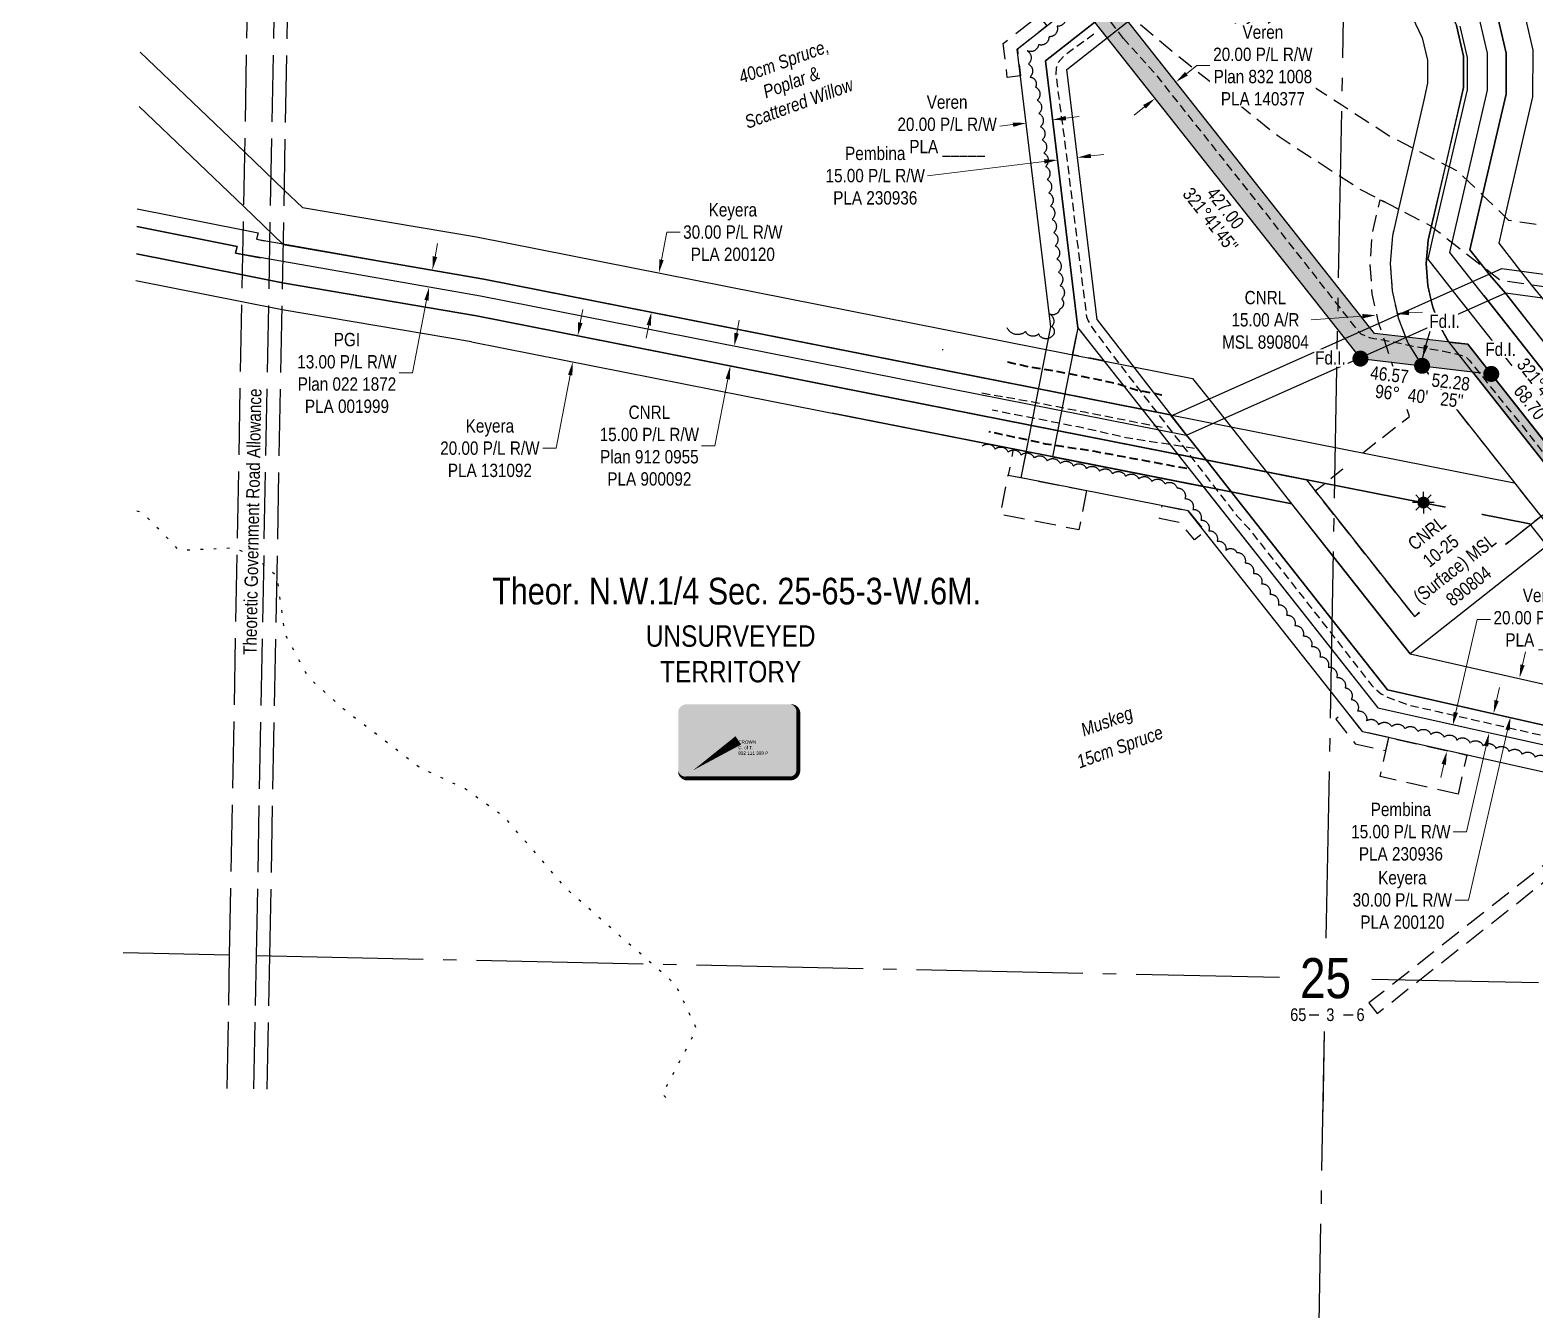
# Model space of a CAD drawing. Extents: x 413456 to 423436, y 6055086 to 6062162.
# Drawn here: x 414194 to 415322, y 6056872 to 6057832 of the extents above; entities that cross this region are included whole.
import ezdxf
from ezdxf.enums import TextEntityAlignment as Align

# ---------------------------------------------------------------- set-up
doc = ezdxf.new("R2018")
doc.units = 0
doc.header["$LTSCALE"] = 5
doc.header["$PDSIZE"] = 0.5
for name, pattern in [('0', [1, 1, 0]), ('foc-ACCESSROAD', [3.75, 2.5, -1.25]), ('foc-QUARTERLINE', [33, 25, -3, 2, -3]), ('foc-TRAV', [1.875, 1.25, -0.625]), ('foc-UNSURVEYED', [12.5, 10, -2.5]), ('foc-WHEELTRACKS', [2, 0.4, -1.6]), ('HIDDEN2', [4.7625, 3.175, -1.5875]), ('UG_PIPE', [1.875, 1.25, -0.625])]:
    doc.linetypes.add(name, pattern=pattern)
doc.layers.get('Defpoints').update_dxf_attribs({"color": 9})
for name, color, linetype in [('10', 1, 'Continuous'), ('9', 3, 'Continuous'), ('AS-OWNER', 7, 'Continuous'), ('AS-PIPE-UG', 44, 'UG_PIPE'), ('C-RW', 13, 'Continuous'), ('C-SYMBOL', 7, 'Continuous'), ('F-AR', 190, 'foc-ACCESSROAD'), ('F-RW', 190, 'Continuous'), ('F-WS', 190, 'foc-ACCESSROAD'), ('F-WS-S', 8, 'Continuous'), ('L-BD', 7, 'Continuous'), ('L-BD1', 253, 'Continuous'), ('L-MON', 1, 'Continuous'), ('L-MON-T', 1, 'Continuous'), ('L-QSEC', 8, 'foc-QUARTERLINE'), ('L-ROAD-T', 7, 'Continuous'), ('L-SECLBL', 7, 'Continuous'), ('L-UNS-T', 3, 'Continuous'), ('L-USEC', 7, 'foc-UNSURVEYED'), ('P-CROSSINGS', 250, 'Continuous'), ('P-PROPOSED', 10, 'Continuous'), ('P-PROPOSED-H', 21, 'Continuous'), ('P-TRAV', 4, 'foc-TRAV'), ('T-BUSH', 110, '0'), ('T-BUSH-T', 110, 'Continuous'), ('T-EXISTING RTF', 220, 'HIDDEN2'), ('T-WATER-P3', 160, 'foc-WHEELTRACKS')]:
    doc.layers.add(name, color=color, linetype=linetype)
for name, color, linetype, lineweight in [('C-RW-T', 13, 'Continuous', 9), ('F-AR-T', 190, 'Continuous', 9), ('F-RW-T', 190, 'Continuous', 9), ('F-WS-T', 190, 'Continuous', 9), ('T-TEXT', 48, 'Continuous', 18)]:
    doc.layers.add(name, color=color, linetype=linetype, lineweight=lineweight)
doc.styles.add('175L', font='ARIALN.TTF', dxfattribs={"height": 20})
doc.styles.add('80CG', font='ARIALN.TTF', dxfattribs={"height": 10})
doc.styles.add('80L', font='ARIALN.TTF', dxfattribs={"height": 10})
doc.styles.add('80LS', font='ARIALNI.TTF', dxfattribs={"height": 10})
doc.styles.add('SIMPLEX', font='ARIALN.TTF')
doc.styles.get("Standard").update_dxf_attribs({"font": 'ARIALN.TTF'})
doc.dimstyles.new('Compass 5 000', dxfattribs={"dimscale": 5, "dimtxt": 9, "dimasz": 2, "dimexe": 0.2, "dimexo": 0.0625, "dimgap": 0.5, "dimtad": 0, "dimtih": 1, "dimtoh": 1, "dimzin": 0, "dimdsep": 46, "dimtxsty": '80CG', "dimcen": 0.1, "dimse1": 1, "dimse2": 1, "dimclrd": 256, "dimclrt": 256, "dimaunit": 1, "dimadec": 4, "dimazin": 0, "dimtfac": 0.06, "dimtofl": 0, "dimtmove": 0, "dimatfit": 1, "dimfxl": 0.2, "dimtolj": 1, "dimtzin": 0, "dimlwd": -1, "dimarcsym": 0})

# ---------------------------------------------------------------- blocks, each defined once
blk = doc.blocks.new('L-SECLBL')
at = {"layer": '9', "color": 7}
for p, q in [((-5.1, -27.8), (-12.3, -27.8)), ((20.7, -27.8), (13.5, -27.8))]:
    blk.add_line(p, q, dxfattribs=at)
at = {"layer": '10', "color": 2, "style": 'SIMPLEX'}
blk.add_attdef('SEC', text='', height=30, dxfattribs=at).set_placement((0, 0), align=Align.MIDDLE)
at = {"layer": '10', "color": 5, "style": '80L'}
blk.add_attdef('RGE', text='', height=9.5, dxfattribs=at).set_placement((3.6, -27.4), align=Align.MIDDLE_CENTER)
blk.add_attdef('TWP', text='', height=9.5, dxfattribs=at).set_placement((-14.4, -27.4), align=Align.MIDDLE_RIGHT)
blk.add_attdef('MER', text='', height=9.5, dxfattribs=at).set_placement((23.2, -27.4), align=Align.MIDDLE_LEFT)
blk = doc.blocks.new('*D43')
at = {"layer": 'C-RW-T', "transparency": 16777216}
for p, q in [((415061, 6057799), (415068.9, 6057805.2)), ((415068.9, 6057805.2), (415078.9, 6057805.2)), ((415029.7, 6057774.3), (415021.8, 6057768.1))]:
    blk.add_line(p, q, dxfattribs=at)
for points in [[(415060, 6057800.4), (415062.1, 6057797.7), (415053.2, 6057792.9)], [(415028.6, 6057775.6), (415030.7, 6057773), (415037.5, 6057780.5)]]:
    blk.add_solid(points, dxfattribs=at)
at = {"layer": 'Defpoints', "color": 0, "transparency": 16777216}
for p in [(415037.5, 6057780.5), (415062.6, 6057780.9), (415047, 6057768.5)]:
    blk.add_point(p, dxfattribs=at)
at = {"layer": 'C-RW-T', "transparency": 16777216, "insert": (415118.4, 6057805.2), "char_height": 10, "attachment_point": 5, "style": '80CG', "bg_fill": 3, "box_fill_scale": 1.1, "bg_fill_color": 256, "bg_fill_true_color": 13158600, "bg_fill_transparency": 0}
blk.add_mtext('\\A1;Veren\\P20.00 P/L R/W\\PPlan 832 1008 \\PPLA 140377', dxfattribs=at)
blk = doc.blocks.new('*D49')
at = {"layer": 'Defpoints', "color": 0, "transparency": 16777216}
for p in [(415201.3, 6057643.3), (415216.2, 6057644.3), (415203.1, 6057618)]:
    blk.add_point(p, dxfattribs=at)
at = {"layer": 'F-AR-T', "transparency": 16777216}
for p, q in [((415228, 6057619.7), (415238, 6057620.4)), ((415193.1, 6057617.3), (415154.6, 6057614.5))]:
    blk.add_line(p, q, dxfattribs=at)
for points in [[(415227.9, 6057621.4), (415228.1, 6057618.1), (415218, 6057619)], [(415193, 6057618.9), (415193.2, 6057615.6), (415203.1, 6057618)]]:
    blk.add_solid(points, dxfattribs=at)
at = {"layer": 'F-AR-T', "transparency": 16777216, "insert": (415120.3, 6057614.5), "char_height": 10, "attachment_point": 5, "style": '80CG'}
blk.add_mtext('\\A1;CNRL\\P15.00 A/R\\PMSL 890804', dxfattribs=at)
blk = doc.blocks.new('*D69')
at = {"layer": 'Defpoints', "color": 0, "transparency": 16777216}
for p in [(415303.8, 6057347.7), (415297, 6057318.4), (415304.1, 6057316.8)]:
    blk.add_point(p, dxfattribs=at)
at = {"layer": 'F-RW-T', "transparency": 16777216}
for p, q in [((415313.1, 6057355.8), (415315.4, 6057365.6)), ((415301.9, 6057307), (415272.5, 6057179.6)), ((415272.5, 6057179.6), (415262.5, 6057179.6))]:
    blk.add_line(p, q, dxfattribs=at)
for points in [[(415311.5, 6057356.2), (415314.7, 6057355.4), (415310.9, 6057346.1)], [(415300.3, 6057307.4), (415303.5, 6057306.7), (415304.1, 6057316.8)]]:
    blk.add_solid(points, dxfattribs=at)
at = {"layer": 'F-RW-T', "transparency": 16777216, "insert": (415223, 6057179.6), "char_height": 10, "attachment_point": 5, "style": '80CG'}
blk.add_mtext('\\A1;Keyera\\P30.00 P/L R/W\\PPLA 200120', dxfattribs=at)
blk = doc.blocks.new('*D70')
at = {"layer": 'Defpoints', "color": 0, "transparency": 16777216}
for p in [(415257.6, 6057327.2), (415254.2, 6057312.6), (415288.1, 6057304.8)]:
    blk.add_point(p, dxfattribs=at)
at = {"layer": 'F-RW-T', "transparency": 16777216}
for p, q in [((415293.7, 6057329.2), (415295.9, 6057338.9)), ((415285.8, 6057295.1), (415271, 6057230.8)), ((415271, 6057230.8), (415261, 6057230.8))]:
    blk.add_line(p, q, dxfattribs=at)
for points in [[(415292.1, 6057329.5), (415295.3, 6057328.8), (415291.4, 6057319.4)], [(415284.2, 6057295.4), (415287.4, 6057294.7), (415288.1, 6057304.8)]]:
    blk.add_solid(points, dxfattribs=at)
at = {"layer": 'F-RW-T', "transparency": 16777216, "insert": (415221.9, 6057230.8), "char_height": 10, "attachment_point": 5, "style": '80CG'}
blk.add_mtext('\\A1;Pembina\\P15.00 P/L R/W\\PPLA 230936', dxfattribs=at)
blk = doc.blocks.new('*D72')
at = {"layer": 'Defpoints', "color": 0, "transparency": 16777216}
for p in [(414493.1, 6057639), (414663.3, 6057619.6), (414660.8, 6057606.5)]:
    blk.add_point(p, dxfattribs=at)
at = {"layer": 'F-RW-T', "transparency": 16777216}
for p, q in [((414497.6, 6057661.9), (414499.5, 6057671.8)), ((414491.2, 6057629.2), (414480.6, 6057574.7)), ((414480.6, 6057574.7), (414470.6, 6057574.7))]:
    blk.add_line(p, q, dxfattribs=at)
for points in [[(414495.9, 6057662.3), (414499.2, 6057661.6), (414495.6, 6057652.1)], [(414489.6, 6057629.5), (414492.8, 6057628.9), (414493.1, 6057639)]]:
    blk.add_solid(points, dxfattribs=at)
at = {"layer": 'F-RW-T', "transparency": 16777216, "insert": (414431.5, 6057574.7), "char_height": 10, "attachment_point": 5, "style": '80CG'}
blk.add_mtext('\\A1;PGI\\P13.00 P/L R/W\\PPlan 022 1872\\PPLA 001999', dxfattribs=at)
blk = doc.blocks.new('*D73')
at = {"layer": 'Defpoints', "color": 0, "transparency": 16777216}
for p in [(414618.4, 6057599.9), (414600.8, 6057582.9), (414614.6, 6057580.3)]:
    blk.add_point(p, dxfattribs=at)
at = {"layer": 'F-RW-T', "transparency": 16777216}
for p, q in [((414606.5, 6057612.4), (414608.5, 6057622.2)), ((414598.9, 6057573.1), (414588.3, 6057518.3)), ((414588.3, 6057518.3), (414578.3, 6057518.3))]:
    blk.add_line(p, q, dxfattribs=at)
for points in [[(414604.9, 6057612.7), (414608.2, 6057612.1), (414604.6, 6057602.6)], [(414597.3, 6057573.4), (414600.6, 6057572.8), (414600.8, 6057582.9)]]:
    blk.add_solid(points, dxfattribs=at)
at = {"layer": 'F-RW-T', "transparency": 16777216, "insert": (414538.7, 6057518.3), "char_height": 10, "attachment_point": 5, "style": '80CG'}
blk.add_mtext('\\A1;Keyera\\P20.00 P/L R/W\\PPLA 131092', dxfattribs=at)
blk = doc.blocks.new('*D74')
at = {"layer": 'Defpoints', "color": 0, "transparency": 16777216}
for p in [(414654, 6057652), (414665.5, 6057649.8), (414648.3, 6057622.5)]:
    blk.add_point(p, dxfattribs=at)
at = {"layer": 'F-RW-T', "transparency": 16777216}
for p, q in [((414667.4, 6057659.6), (414671.4, 6057680.3)), ((414671.4, 6057680.3), (414681.4, 6057680.3)), ((414657.9, 6057610.5), (414656, 6057600.7))]:
    blk.add_line(p, q, dxfattribs=at)
for points in [[(414665.8, 6057659.9), (414669, 6057659.3), (414665.5, 6057649.8)], [(414656.3, 6057610.8), (414659.5, 6057610.2), (414659.8, 6057620.3)]]:
    blk.add_solid(points, dxfattribs=at)
at = {"layer": 'F-RW-T', "transparency": 16777216, "insert": (414720.9, 6057680.3), "char_height": 10, "attachment_point": 5, "style": '80CG'}
blk.add_mtext('\\A1;Keyera\\P30.00 P/L R/W\\PPLA 200120', dxfattribs=at)
blk = doc.blocks.new('*D75')
at = {"layer": 'Defpoints', "color": 0, "transparency": 16777216}
for p in [(414964.5, 6057734.4), (414976.5, 6057634.9), (414991.4, 6057636.7)]:
    blk.add_point(p, dxfattribs=at)
at = {"layer": 'F-RW-T', "transparency": 16777216}
for p, q in [((414954.5, 6057733.2), (414866.8, 6057722.6)), ((414989.3, 6057737.4), (414999.2, 6057738.6))]:
    blk.add_line(p, q, dxfattribs=at)
for points in [[(414954.3, 6057734.9), (414954.7, 6057731.6), (414964.5, 6057734.4)], [(414989.1, 6057739.1), (414989.5, 6057735.8), (414979.3, 6057736.2)]]:
    blk.add_solid(points, dxfattribs=at)
at = {"layer": 'F-RW-T', "transparency": 16777216, "insert": (414827.7, 6057722.6), "char_height": 10, "attachment_point": 5, "style": '80CG'}
blk.add_mtext('\\A1;Pembina\\P15.00 P/L R/W\\PPLA 230936', dxfattribs=at)
blk = doc.blocks.new('*D76')
at = {"layer": 'Defpoints', "color": 0, "transparency": 16777216}
for p in [(414742.4, 6057590.7), (414719, 6057580), (414739.5, 6057576)]:
    blk.add_point(p, dxfattribs=at)
at = {"layer": 'F-RW-T', "transparency": 16777216}
for p, q in [((414723.8, 6057604.5), (414725.7, 6057614.3)), ((414717.1, 6057570.1), (414707.4, 6057520.2)), ((414707.4, 6057520.2), (414697.4, 6057520.2))]:
    blk.add_line(p, q, dxfattribs=at)
for points in [[(414722.1, 6057604.8), (414725.4, 6057604.2), (414721.9, 6057594.7)], [(414715.5, 6057570.5), (414718.7, 6057569.8), (414719, 6057580)]]:
    blk.add_solid(points, dxfattribs=at)
at = {"layer": 'F-RW-T', "transparency": 16777216, "insert": (414658.3, 6057520.2), "char_height": 10, "attachment_point": 5, "style": '80CG'}
blk.add_mtext('\\A1;CNRL\\P15.00 P/L R/W\\PPlan 912 0955\\PPLA 900092', dxfattribs=at)
blk = doc.blocks.new('*D122')
at = {"layer": 'C-RW-T', "transparency": 16777216}
for p, q in [((415263.1, 6057320.3), (415279.1, 6057389.8)), ((415279.1, 6057389.8), (415289.1, 6057389.8)), ((415254.1, 6057281.3), (415251.8, 6057271.5))]:
    blk.add_line(p, q, dxfattribs=at)
for points in [[(415261.4, 6057320.6), (415264.7, 6057319.9), (415260.8, 6057310.5)], [(415252.4, 6057281.7), (415255.7, 6057280.9), (415256.3, 6057291)]]:
    blk.add_solid(points, dxfattribs=at)
at = {"layer": 'Defpoints', "color": 0, "transparency": 16777216}
for p in [(415260.8, 6057310.5), (415329.3, 6057294.7), (415324.8, 6057275.2)]:
    blk.add_point(p, dxfattribs=at)
at = {"layer": 'C-RW-T', "transparency": 16777216, "insert": (415328.6, 6057389.8), "char_height": 10, "attachment_point": 5, "style": '80CG'}
blk.add_mtext('\\A1;Veren\\P20.00 P/L R/W\\PPLA _____', dxfattribs=at)
blk = doc.blocks.new('*D123')
at = {"layer": 'C-RW-T', "transparency": 16777216}
for p, q in [((414970.7, 6057765.7), (414980.7, 6057766.9)), ((414931, 6057760.9), (414921.1, 6057759.7))]:
    blk.add_line(p, q, dxfattribs=at)
for points in [[(414970.5, 6057767.4), (414970.9, 6057764), (414960.8, 6057764.5)], [(414930.8, 6057762.5), (414931.2, 6057759.2), (414941, 6057762.1)]]:
    blk.add_solid(points, dxfattribs=at)
at = {"layer": 'Defpoints', "color": 0, "transparency": 16777216}
for p in [(414960.8, 6057764.5), (414944.3, 6057734.4), (414964.2, 6057736.8)]:
    blk.add_point(p, dxfattribs=at)
at = {"layer": 'C-RW-T', "transparency": 16777216, "insert": (414881.6, 6057759.7), "char_height": 10, "attachment_point": 5, "style": '80CG'}
blk.add_mtext('\\A1;Veren\\P20.00 P/L R/W\\PPLA _____', dxfattribs=at)
blk = doc.blocks.new('*U126')
h = blk.add_hatch(color=255)
edge = h.paths.add_edge_path()
edge.add_line((-39, -28.5), (39, -28.5))
edge.add_arc((39, -22.5), 6, 270, 360)
edge.add_line((45, -22.5), (45, 21))
edge.add_arc((39, 21), 6, 0, 90)
edge.add_line((39, 27), (-39, 27))
edge.add_arc((-39, 21), 6, 90, 180)
edge.add_line((-45, 21), (-45, -22.5))
edge.add_arc((-39, -22.5), 6, 180, 270)
at = {"color": 14, "flags": 128}
blk.add_lwpolyline([(-39, -28.5, 3, 3, 0), (39, -28.5, 3, 3, 0.414214), (45, -22.5, 3, 3, 0), (45, 21, 3, 0, 0.414214), (39, 27, 0, 0, 0), (-39, 27, 0, 0, 0.414214), (-45, 21, 0, 0, 0), (-45, -22.5, 0, 3, 0.414214)], format="xyseb", close=True, dxfattribs=at)
blk.add_lwpolyline([(-34, -22.5, 0, 7.5, 0), (0, 0, 0, 0, 0)], format="xyseb", dxfattribs=at)
at = {"color": 14, "lineweight": 30, "flags": 104}
blk.add_attdef('ENTER_TEXT', text='', height=10, dxfattribs=at).set_placement((0, 0), align=Align.MIDDLE_CENTER)
blk = doc.blocks.new('GAS')
h = blk.add_hatch(color=255)
h.dxf.hatch_style = 1
edge = h.paths.add_edge_path()
edge.add_arc((0, 0), 0.9, 0, 360)
for p, q in [((-0.81, 0), (-1.62, 0)), ((-0.57, 0.57), (-1.14, 1.14)), ((0, 0.81), (0, 1.62)), ((0.57, 0.57), (1.14, 1.14)), ((1.62, 0), (0.81, 0)), ((-0.57, -0.57), (-1.14, -1.14)), ((0, -0.81), (0, -1.62)), ((1.14, -1.14), (0.57, -0.57))]:
    blk.add_line(p, q)
blk.add_circle((0, 0), 0.8)
blk = doc.blocks.new('fdia')
at = {"color": 255, "const_width": 1}
blk.add_lwpolyline([(-0.5, 0, 1), (0.5, 0, 1)], format="xyb", close=True, dxfattribs=at)
blk = doc.blocks.new('Fdiaa')
blk.add_blockref('fdia', (0, 0))
blk = doc.blocks.new('fdib')
at = {"color": 1, "const_width": 1.6}
blk.add_lwpolyline([(-0.4, 0, 1), (0.4, 0, 1)], format="xyb", close=True, dxfattribs=at)
at = {"color": 1}
blk.add_circle((0, 0), 0.8, dxfattribs=at)
blk = doc.blocks.new('Fdibb')
blk.add_blockref('fdib', (0, 0))
blk = doc.blocks.new('fdicc')
for name in ['Fdibb', 'Fdiaa']:
    blk.add_blockref(name, (0, 0))
blk = doc.blocks.new('FDI')
blk.add_blockref('fdicc', (0, 0))

msp = doc.modelspace()

# ---------------------------------------------------------------- hatches: boundary and pattern name
at = {"layer": 'P-PROPOSED-H'}
h = msp.add_hatch(color=256, dxfattribs=at)
h.dxf.hatch_style = 1
h.paths.add_polyline_path([(416904.756, 6055529.951), (416785.055, 6055680.607), (415892.377, 6056810.918), (415332.219, 6057520.147), (415272.175, 6057596.189), (415202.086, 6057604.389), (414942.843, 6057932.602), (414767.131, 6058168.936), (414209.907, 6058914.461), (414193.886, 6058902.502), (414751.088, 6058157.008), (414926.986, 6057920.425), (415191.534, 6057585.496), (415275.653, 6057575.654), (415324.374, 6057513.953), (415884.533, 6056804.723), (416763.305, 6055692.037), (416777.217, 6055674.403), (416896.93, 6055523.732)])

# ---------------------------------------------------------------- linework, layer by layer
at = {"layer": 'AS-PIPE-UG', "flags": 128}
for points in [[(415013.81, 6057825.514), (414991.353, 6057854.7), (414934.456, 6057929.698), (414759.483, 6058163.631), (414568.896, 6058422.579), (414403.322, 6058637.155), (414227.724, 6058873.014), (414219.982, 6058882.955), (414210.979, 6058894.781), (414205.494, 6058902.518), (414200.319, 6058908.749)], [(414991.69, 6057828.65), (414970.666, 6057813.576), (414968.955, 6057812.019), (414964.909, 6057807.503), (414963.488, 6057803.52), (414963.243, 6057798.604), (414964.005, 6057790.799), (414970.16, 6057745.079), (414986.145, 6057616.9), (414987.463, 6057613.806), (414989.583, 6057609.69), (415007.641, 6057585.471), (415098.695, 6057467.887), (415107.566, 6057458.328), (415153.481, 6057400.224), (415200.095, 6057340.291), (415203.759, 6057336.814), (415207.104, 6057334.236), (415211.789, 6057331.722), (415217.766, 6057329.359), (415228.81, 6057325.576), (415249.612, 6057320.85), (415332.502, 6057301.967), (415405.747, 6057285.681), (415409.339, 6057283.867), (415412.291, 6057281.474), (415414.983, 6057278.405), (415427.948, 6057261.73), (415433.395, 6057254.638), (415439.41, 6057245.793), (415453.45, 6057228.482), (415462.737, 6057217.381), (415473.327, 6057203.719)], [(415013.81, 6057825.514), (415037.238, 6057799.452), (415102.068, 6057717.814), (415160.976, 6057642.909), (415186.653, 6057610.068), (415188.657, 6057607.316), (415191.77, 6057604.059), (415194.974, 6057602.777), (415198.348, 6057601.309), (415201.652, 6057600.674), (415209.333, 6057599.275), (415215.065, 6057598.355), (415231.287, 6057594.814), (415240.58, 6057593.221), (415249.728, 6057591.868), (415258.286, 6057590.15), (415266.873, 6057588.018), (415270.897, 6057586.529), (415272.986, 6057584.39), (415283.035, 6057572.002), (415295.871, 6057555.941), (415314.58, 6057533.042), (415359.238, 6057475.218), (415438.345, 6057375.656), (415513.966, 6057278.668), (415602.762, 6057166.556), (415716.723, 6057022.822), (415895.623, 6056797.258), (415992.902, 6056672.816), (416086.496, 6056554.684), (416196.778, 6056408.811), (416290.825, 6056294.686), (416385.103, 6056175.501), (416465.1, 6056075.022), (416554.042, 6055961.261), (416618.385, 6055880.811), (416697.196, 6055780.354), (416783.273, 6055670.547), (416816.658, 6055623.284), (416827.133, 6055616.513), (416830.178, 6055612.864), (416839.062, 6055600.651), (416858.325, 6055577.37), (416870.64, 6055562.655), (416877.868, 6055553.22)], [(414926.911, 6057582.858), (414940.91, 6057579.589), (414967.309, 6057575.188), (414983.93, 6057571.721), (415007.59, 6057566.883), (415024.09, 6057561.679), (415042.607, 6057558.148)], [(415042.762, 6057533.858), (415019.787, 6057538.308), (414984.573, 6057545.253), (414943.788, 6057553.223), (414907.482, 6057559.542)], [(415067.068, 6057518.091), (415015.951, 6057526.111), (414979.866, 6057534.25), (414915.353, 6057546.824)], [(415061.369, 6057502.752), (415029.834, 6057508.571), (414991.062, 6057515.775), (414955.32, 6057521.206), (414912.968, 6057530.402)]]:
    msp.add_lwpolyline(points, dxfattribs=at)
for points in [[(414927.025, 6057583.345), (414941.008, 6057580.079), (414967.391, 6057575.681, -0.01011314), (414967.411, 6057575.677), (414984.031, 6057572.21), (415007.69, 6057567.373, -0.02596071), (415007.74, 6057567.36), (415024.212, 6057562.164), (415042.701, 6057558.639)], [(415061.46, 6057503.243), (415029.925, 6057509.062), (414991.153, 6057516.266, 0.00822835), (414991.137, 6057516.269), (414955.411, 6057521.698), (414913.074, 6057530.89)]]:
    msp.add_lwpolyline(points, format="xyb", dxfattribs=at)
at = {"layer": 'C-RW'}
msp.add_lwpolyline([(415410.489, 6057257.255), (415193.337, 6057305.71), (415062.446, 6057471.452), (414937.147, 6057496.194), (414959.469, 6057609.239), (414934.226, 6057817.44), (414979.899, 6057853.434), (414992.291, 6057837.747), (414955.424, 6057808.693), (414979.698, 6057608.487), (414960.632, 6057511.934), (415073.56, 6057489.634), (415204.623, 6057323.674), (415405.562, 6057278.838)], dxfattribs=at)
at = {"layer": 'F-AR', "flags": 128}
for points in [[(415556.042, 6057613.552), (415517.264, 6057613.555), (415432.685, 6057624.631), (415410.054, 6057627.847), (415319.915, 6057640.658), (415296.517, 6057643.983), (415290.45, 6057648.73), (415284.293, 6057653.546), (415247.428, 6057682.388), (415244.821, 6057684.428), (415244.039, 6057685.04), (415220.14, 6057697.466), (415206.402, 6057704.608), (415190.181, 6057713.043), (415176.649, 6057721.804), (415130.546, 6057751.655), (415051.009, 6057815.157), (415020.628, 6057840.898), (415004.448, 6057854.608), (414942.855, 6057932.587), (414767.116, 6058168.956), (414210.548, 6058913.602)], [(415027.314, 6057898.904), (415057.581, 6057870.017), (415080.279, 6057850.289), (415102.128, 6057832.845), (415110.08, 6057826.496), (415157.298, 6057788.797), (415177.657, 6057775.615), (415213.202, 6057752.601), (415230.827, 6057743.437), (415255.549, 6057730.582), (415258.299, 6057729.152), (415264.683, 6057725.833), (415283.16, 6057708.066), (415299.917, 6057691.953), (415302.672, 6057689.304), (415392.282, 6057676.562), (415414.983, 6057673.333), (415520.609, 6057659.373), (415556.927, 6057659.23)]]:
    msp.add_lwpolyline(points, dxfattribs=at)
msp.add_lwpolyline([(415146.473, 6057856.644), (415110.08, 6057826.496), (415102.128, 6057832.845), (415139.596, 6057863.927), (415177.795, 6057904.922), (415180.028, 6057902.171), (415184.123, 6057897.126), (415179.847, 6057892.528), (415146.473, 6057856.644)], close=True, dxfattribs=at)
at = {"layer": 'F-RW'}
for p, q in [((414955.424, 6057808.693), (415126.896, 6057943.826)), ((414971.323, 6057802.133), (415136.176, 6057932.05)), ((414979.698, 6057608.487), (414955.424, 6057808.693)), ((414994.076, 6057614.474), (414971.323, 6057802.133)), ((414534.106, 6057645.099), (415306.972, 6057492.46)), ((415414.471, 6057488.719), (415300.302, 6057634.629)), ((414528.663, 6057617.61), (415318.472, 6057461.65)), ((414524.79, 6057597.997), (414729.686, 6057557.537)), ((414979.698, 6057608.487), (415204.623, 6057323.674)), ((414729.686, 6057557.537), (415140.002, 6057476.514)), ((415855.501, 6056781.723), (415318.472, 6057461.65)), ((415204.623, 6057323.674), (415405.562, 6057278.838))]:
    msp.add_line(p, q, dxfattribs=at)
for points in [[(414766.918, 6058552.699), (414829.865, 6058496.662), (414870.152, 6058397.784), (415053.458, 6058208.708), (415182.786, 6058049.438), (415211.382, 6058014.221), (415219.025, 6057999.004), (415223.589, 6057989.918), (415244.81, 6057947.672), (415251.62, 6057939.282), (415264.574, 6057923.318), (415297.329, 6057882.965), (415312.851, 6057851.221), (415320.79, 6057816.77), (415320.68, 6057781.657), (415299.917, 6057691.953), (415295.277, 6057671.908), (415312.661, 6057649.859), (415319.915, 6057640.658), (415328.726, 6057629.481), (415410.442, 6057527.486)], [(415300.302, 6057634.629), (415288.706, 6057647.954), (415284.293, 6057653.546), (415273.639, 6057667.047), (415283.16, 6057708.066), (415300.744, 6057783.833), (415300.788, 6057814.51), (415293.878, 6057844.496), (415280.365, 6057872.131), (415238.368, 6057923.876), (415235.93, 6057926.88), (415227.914, 6057936.754), (415207.572, 6057977.251), (415203.013, 6057986.327), (415194.487, 6058003.302), (415182.205, 6058018.427), (415038.487, 6058195.419), (414859.481, 6058380.059), (414853.1, 6058386.641), (414813.29, 6058484.689), (414750.377, 6058541.472)], [(415917.442, 6056830.618), (415314.789, 6057593.834), (415258.655, 6057664.924), (415286.838, 6057786.804), (415286.836, 6057814.362), (415280.623, 6057841.21), (415268.518, 6057865.967), (415177.823, 6057977.646), (415163.856, 6057966.304), (415253.257, 6057856.219), (415263.557, 6057835.152), (415268.844, 6057812.306), (415268.846, 6057788.856), (415242.327, 6057674.173), (415240.939, 6057656.787), (415242.108, 6057640.191), (415243.953, 6057631.93), (415245.741, 6057623.946), (415251.748, 6057608.431), (415257.776, 6057597.873), (415272.175, 6057596.189), (415289.686, 6057574.012), (415892.377, 6056810.918)], [(415369.815, 6057498.397), (415272.883, 6057621.209), (415261.363, 6057635.79), (415242.233, 6057660.04), (415247.428, 6057682.388), (415258.299, 6057729.152), (415271.769, 6057787.102), (415271.787, 6057811.228), (415266.364, 6057834.757)], [(415293.878, 6057844.496), (415300.788, 6057814.51), (415300.744, 6057783.833), (415283.16, 6057708.066), (415273.639, 6057667.047), (415284.293, 6057653.546), (415288.706, 6057647.954), (415300.302, 6057634.629), (415393.097, 6057515.724)], [(414276.462, 6057815.184), (414354.894, 6057740.156), (414384.525, 6057711.812), (414398.166, 6057698.764), (414528.605, 6057676.752), (415065.704, 6057570.676), (415078.652, 6057554.275), (415090.134, 6057539.732), (415108.645, 6057516.286), (415122.881, 6057498.254), (415141.819, 6057474.233), (415171.314, 6057436.909), (415228.77, 6057364.136), (415431.86, 6057318.09), (415855.5, 6056781.723)], [(415831.967, 6056763.139), (415414.973, 6057291.183), (415211.838, 6057337.185), (415170.429, 6057389.634), (415096.75, 6057482.954), (415077.757, 6057507.011), (415063.521, 6057525.043), (415061.863, 6057527.144), (415049.043, 6057543.381), (414534.106, 6057645.099), (414383.754, 6057671.038), (414354.124, 6057699.421), (414275.692, 6057774.449)], [(414275.692, 6057774.448), (414354.124, 6057699.421), (414383.754, 6057671.038), (414534.106, 6057645.099)], [(414274.243, 6057697.808), (414353.796, 6057682.087), (414364.817, 6057679.8), (414363.705, 6057674.955), (414369.753, 6057673.773)], [(414273.99, 6057684.474), (414349.127, 6057669.598), (414348.012, 6057664.653), (414353.446, 6057663.574), (414366.598, 6057660.966)], [(414273.605, 6057664.116), (414353.158, 6057648.345), (414383.212, 6057642.387), (414528.663, 6057617.61), (415151.111, 6057494.698), (415157.724, 6057486.344), (415171.903, 6057468.39), (415232.068, 6057392.214), (415318.395, 6057460.314), (415326.198, 6057466.559), (415347.959, 6057482.543), (415356.021, 6057488.465), (415369.815, 6057498.397), (415393.381, 6057515.364), (415409.5, 6057526.99), (415439.062, 6057548.294), (415456.001, 6057560.468), (415516.479, 6057605.315)], [(414524.79, 6057597.997), (414382.828, 6057622.076), (414352.774, 6057628.034), (414273.221, 6057643.805)], [(415284.026, 6057632.795), (415314.791, 6057593.832), (415451.762, 6057420.29)], [(414994.076, 6057614.474), (415061.863, 6057527.144), (415063.521, 6057525.043), (415077.757, 6057507.011), (415096.75, 6057482.954), (415170.429, 6057389.634), (415211.838, 6057337.185), (415414.973, 6057291.183), (415831.967, 6056763.139)], [(415523.912, 6057585.175), (415463.144, 6057540.831), (415446.253, 6057528.628), (415422.036, 6057511.134), (415405.915, 6057499.488), (415382.375, 6057482.483), (415368.6, 6057472.531), (415360.487, 6057466.671), (415338.414, 6057450.742), (415330.74, 6057444.671), (415228.77, 6057364.136), (415171.314, 6057436.909), (415140.002, 6057476.514), (414795.347, 6057544.572)]]:
    msp.add_lwpolyline(points, dxfattribs=at)
at = {"layer": 'F-RW', "flags": 128}
for points in [[(415230.364, 6057841.597), (415237.959, 6057826.065), (415241.856, 6057809.223), (415241.857, 6057791.935), (415239.147, 6057779.23), (415230.827, 6057743.437), (415220.14, 6057697.466), (415215.503, 6057677.514), (415213.872, 6057656.902), (415215.329, 6057636.277), (415219.588, 6057617.208), (415219.841, 6057616.088), (415225.937, 6057600.34), (415227.306, 6057596.806), (415237.778, 6057580.081), (415863.345, 6056787.918)], [(415884.525, 6056804.644), (415256.888, 6057599.429), (415251.748, 6057608.431), (415250.627, 6057611.327), (415245.741, 6057623.946), (415244.747, 6057628.394), (415242.11, 6057640.191), (415240.939, 6057656.787), (415242.327, 6057674.173), (415244.817, 6057684.941), (415255.549, 6057730.582), (415265.901, 6057775.115), (415268.846, 6057788.856), (415268.846, 6057788.856), (415268.844, 6057812.306), (415263.557, 6057835.152)]]:
    msp.add_lwpolyline(points, dxfattribs=at)
at = {"layer": 'F-WS', "flags": 128}
msp.add_lwpolyline([(415193.253, 6057514.919), (415228.322, 6057542.102), (415215.395, 6057581.448), (415211.325, 6057593.836), (415208.517, 6057602.383), (415205.701, 6057611.011), (415205.454, 6057611.705), (415204.953, 6057613.921), (415200.446, 6057634.102), (415198.831, 6057656.966), (415200.64, 6057679.817), (415206.402, 6057704.608), (415220.14, 6057697.466), (415215.503, 6057677.514), (415213.872, 6057656.902), (415215.329, 6057636.277), (415219.588, 6057617.208), (415219.841, 6057616.088), (415225.937, 6057600.34), (415227.306, 6057596.806), (415237.778, 6057580.081), (415237.778, 6057580.081), (415326.975, 6057467.13), (415326.975, 6057467.13), (415318.392, 6057460.318), (415232.068, 6057392.214), (415171.903, 6057468.39), (415157.724, 6057486.344), (415162.957, 6057490.477), (415172.457, 6057497.98), (415178.476, 6057502.733), (415177.613, 6057502.051)], dxfattribs=at)
at = {"layer": 'L-QSEC'}
for p, q in [((415165.959, 6057151.022), (415180.457, 6057925.111)), ((414343.515, 6057138.366), (414263.694, 6057139.945)), ((414363.63, 6057137.942), (415130.869, 6057121.755)), ((415200.136, 6057120.293), (415967.173, 6057104.11)), ((415200.136, 6057120.293), (415967.173, 6057104.11)), ((415150.383, 6056316.944), (415164.648, 6057081.034)), ((415163.525, 6057021.044), (415164.648, 6057081.034))]:
    msp.add_line(p, q, dxfattribs=at)
at = {"layer": 'L-USEC'}
for p, q in [((414343.515, 6057138.366), (414358.721, 6057942.563)), ((414363.631, 6057137.986), (414378.838, 6057942.182)), ((414373.67, 6057137.73), (414388.877, 6057941.922)), ((414341.625, 6057038.385), (414343.515, 6057138.366)), ((414361.74, 6057037.96), (414363.631, 6057137.986)), ((414371.78, 6057037.748), (414373.67, 6057137.73))]:
    msp.add_line(p, q, dxfattribs=at)
at = {"layer": 'P-CROSSINGS', "color": 250}
msp.add_ellipse((414865.807, 6057592.443), major_axis=(-12.5, 0), ratio=0.81629735, start_param=3.08467218, end_param=3.14159265, dxfattribs=at)
at = {"layer": 'P-TRAV', "flags": 128}
msp.add_lwpolyline([(415275.653, 6057575.654), (415289.686, 6057574.012)], dxfattribs=at)
at = {"layer": 'T-BUSH', "flags": 128}
for points in [[(414564.561, 6058400.754, -0.52056705), (414570.574, 6058392.769, -0.52056705), (414576.586, 6058384.784, -0.52056705), (414582.598, 6058376.799, -0.52056705), (414588.611, 6058368.813, -0.52056705), (414594.623, 6058360.828, -0.52056705), (414600.635, 6058352.843, -0.52056705), (414606.648, 6058344.857, -0.52056705), (414612.66, 6058336.872, -0.52056705), (414618.673, 6058328.887, -0.52056705), (414624.685, 6058320.902, -0.52056705), (414630.697, 6058312.916, -0.52056705), (414636.71, 6058304.931, -0.52056705), (414642.722, 6058296.946, -0.52056705), (414648.734, 6058288.961, -0.52056705), (414654.747, 6058280.975, -0.52056705), (414660.759, 6058272.99, -0.52056705), (414666.771, 6058265.005, -0.52056705), (414672.784, 6058257.02, -0.52056705), (414678.796, 6058249.034, -0.52056705), (414684.808, 6058241.049, -0.52056705), (414690.821, 6058233.064, -0.52056705), (414696.833, 6058225.078, -0.52056705), (414702.845, 6058217.093, -0.52056705), (414708.858, 6058209.108, -0.52056705), (414714.87, 6058201.123, -0.52056705), (414720.882, 6058193.137, -0.52056705), (414726.895, 6058185.152, -0.52056705), (414732.907, 6058177.167, -0.52056705), (414738.919, 6058169.182, -0.52056705), (414744.932, 6058161.196, -0.52056705), (414750.94, 6058153.208, -0.52056705), (414756.932, 6058145.207, -0.52056705), (414762.923, 6058137.206, -0.52056705), (414768.915, 6058129.206, -0.52056705), (414774.907, 6058121.205, -0.52056705), (414780.899, 6058113.204, -0.52056705), (414786.891, 6058105.204, -0.52056705), (414792.883, 6058097.203, -0.52056705), (414798.874, 6058089.203, -0.52056705), (414804.866, 6058081.202, -0.52056705), (414810.858, 6058073.201, -0.52056705), (414816.85, 6058065.201, -0.52056705), (414822.842, 6058057.2, -0.52056705), (414828.834, 6058049.199, -0.52056705), (414834.825, 6058041.199, -0.52056705), (414840.817, 6058033.198, -0.52056705), (414846.809, 6058025.197, -0.52056705), (414852.801, 6058017.197, -0.52056705), (414858.793, 6058009.196, -0.52056705), (414864.785, 6058001.195, -0.52056705), (414870.777, 6057993.195, -0.52056705), (414876.768, 6057985.194, -0.52056705), (414882.76, 6057977.193, -0.52056705), (414888.752, 6057969.193, -0.52056705), (414894.744, 6057961.192, -0.52056705), (414900.736, 6057953.191, -0.52056705), (414906.728, 6057945.191, -0.52056705), (414912.719, 6057937.19, -0.52056705), (414918.711, 6057929.189, -0.52056705), (414924.703, 6057921.189, -0.52056705), (414931.147, 6057913.553, -0.52056705), (414937.711, 6057906.015, -0.52056705), (414944.275, 6057898.476, -0.52056705), (414950.839, 6057890.938, -0.52056705), (414957.402, 6057883.399, -0.52056705), (414963.966, 6057875.861, -0.52056705), (414970.53, 6057868.323, -0.52056705), (414977.094, 6057860.784, -0.52056705), (414983.658, 6057853.246, -0.52056705), (414983.663, 6057848.882, -0.52056705), (414976.596, 6057850.24, -0.52056705), (414970.368, 6057842.421, -0.52056705), (414964.141, 6057834.603, -0.52056705), (414957.913, 6057826.785, -0.52056705), (414950.189, 6057820.844, -0.52056705), (414941.504, 6057816.338, -0.52056705), (414942.541, 6057806.397, -0.52056705), (414943.756, 6057796.599, -0.52056705), (414947.93, 6057789.105, -0.52056705), (414949.19, 6057779.189, -0.52056705), (414950.451, 6057769.273, -0.52056705), (414951.711, 6057759.358, -0.52056705), (414952.972, 6057749.442, -0.52056705), (414954.232, 6057739.526, -0.52056705), (414955.493, 6057729.61, -0.52056705), (414956.719, 6057719.69, -0.52056705), (414957.919, 6057709.767, -0.52056705), (414959.118, 6057699.843, -0.52056705), (414960.318, 6057689.92, -0.52056705), (414961.517, 6057679.996, -0.52056705), (414962.717, 6057670.073, -0.52056705), (414963.916, 6057660.15, -0.52056705), (414965.116, 6057650.226, -0.52056705), (414966.315, 6057640.303, -0.52056705), (414967.515, 6057630.379, -0.52056705), (414965.945, 6057622.41, -0.52056705), (414957.777, 6057619.225, -0.52056705), (414960.084, 6057609.499, -0.52056705), (414960.039, 6057602.033, -0.52056705), (414950.228, 6057603.948, -0.52056705), (414940.418, 6057605.864, -0.52056705), (414926.718, 6057608.539, -0.52056705)], [(414907.896, 6057519.83, -0.52056705), (414917.645, 6057517.626, -0.52056705), (414927.395, 6057515.422, -0.52056705), (414937.144, 6057513.218, -0.52056705), (414946.894, 6057511.013, -0.52056705), (414956.644, 6057508.809, -0.52056705), (414966.449, 6057506.87, -0.52056705), (414976.258, 6057504.946, -0.52056705), (414986.066, 6057503.021, -0.52056705), (414995.875, 6057501.097, -0.52056705), (415005.684, 6057499.172, -0.52056705), (415015.492, 6057497.248, -0.52056705), (415025.301, 6057495.323, -0.52056705), (415035.111, 6057493.405, -0.52056705), (415044.933, 6057491.55, -0.52056705), (415054.031, 6057488.54, -0.52056705), (415059.985, 6057480.511, -0.52056705), (415065.938, 6057472.482, -0.52056705), (415071.891, 6057464.452, -0.52056705), (415077.845, 6057456.423, -0.52056705), (415084.097, 6057448.625, -0.52056705), (415090.654, 6057441.737, -0.52056705), (415098.807, 6057440.104, -0.52056705), (415105.03, 6057432.282, -0.52056705), (415111.254, 6057424.46, -0.52056705), (415117.477, 6057416.638, -0.52056705), (415123.7, 6057408.816, -0.52056705), (415129.923, 6057400.994, -0.52056705), (415136.147, 6057393.172, -0.52056705), (415142.37, 6057385.35, -0.52056705), (415148.593, 6057377.528, -0.52056705), (415154.867, 6057369.747, -0.52056705), (415161.176, 6057361.993, -0.52056705), (415167.484, 6057354.24, -0.52056705), (415173.793, 6057346.486, -0.52056705), (415180.101, 6057338.733, -0.52056705), (415184.704, 6057329.981, -0.52056705), (415189.388, 6057321.319, -0.52056705), (415196.16, 6057313.967, -0.52056705), (415205.107, 6057310.838, -0.52056705), (415215.025, 6057309.593, -0.52056705), (415224.894, 6057308.064, -0.52056705), (415234.659, 6057305.931, -0.52056705), (415244.425, 6057303.798, -0.52056705), (415254.19, 6057301.666, -0.52056705), (415263.956, 6057299.533, -0.52056705), (415273.721, 6057297.4, -0.52056705), (415283.487, 6057295.268, -0.52056705), (415293.252, 6057293.135, -0.52056705), (415303.018, 6057291.002, -0.52056705), (415312.783, 6057288.87, -0.52056705), (415322.549, 6057286.737, -0.52056705), (415332.235, 6057284.276, -0.52056705), (415341.905, 6057281.744, -0.52056705), (415351.574, 6057279.211, -0.52056705), (415361.244, 6057276.678, -0.52056705), (415370.913, 6057274.146, -0.52056705), (415380.583, 6057271.613, -0.52056705), (415390.252, 6057269.081, -0.52056705), (415399.764, 6057266.133, -0.52056705), (415406.772, 6057259.313, -0.52056705), (415409.602, 6057251.458, -0.52056705), (415403.153, 6057243.821, -0.52056705), (415396.704, 6057236.184, -0.52056705), (415393.681, 6057228.479, -0.52056705), (415399.822, 6057220.592, -0.52056705), (415405.962, 6057212.705, -0.52056705), (415412.103, 6057204.818, -0.52056705), (415418.494, 6057197.133, -0.52056705), (415424.915, 6057189.473, -0.52056705), (415431.371, 6057182.19, -0.52056705), (415439.073, 6057188.561, -0.52056705), (415446.774, 6057194.933, -0.52056705), (415458.473, 6057195.542, -0.52056705)]]:
    msp.add_lwpolyline(points, format="xyb", dxfattribs=at)
at = {"layer": 'T-EXISTING RTF', "flags": 128}
for points in [[(414936.666, 6057797.539), (414926.743, 6057796.336), (414923.664, 6057821.743), (414950.154, 6057842.719), (414956.359, 6057834.883), (414934.261, 6057817.385)], [(414975.736, 6057588.423), (414979.698, 6057608.487), (414999.204, 6057583.788)], [(414941.02, 6057515.806), (414931.213, 6057517.743), (414927.341, 6057498.13), (414937.147, 6057496.194)], [(414986.178, 6057486.512), (414980.369, 6057457.093), (414921.531, 6057468.711), (414927.341, 6057498.13)], [(415212.848, 6057301.356), (415193.337, 6057305.71), (415180.947, 6057321.399), (415173.102, 6057315.204), (415187.694, 6057296.728), (415210.671, 6057291.6)], [(415264.825, 6057259.05), (415206.321, 6057272.104), (415212.848, 6057301.356), (415271.352, 6057288.302)], [(415197.96, 6057102.395), (415204.149, 6057094.546), (415400.378, 6057249.27), (415387.795, 6057252.078)]]:
    msp.add_lwpolyline(points, close=True, dxfattribs=at)
msp.add_lwpolyline([(415062.446, 6057471.452), (415074.841, 6057455.756), (415066.997, 6057449.561), (415056.889, 6057462.36), (415040.888, 6057465.52), (415042.825, 6057475.326), (415062.446, 6057471.452)], dxfattribs=at)
at = {"layer": 'T-WATER-P3', "flags": 128}
msp.add_lwpolyline([(414670.54, 6057031.445), (414668.198, 6057034.094), (414693.852, 6057082.865), (414678.001, 6057116.067), (414596.22, 6057187.908), (414549.584, 6057241.779), (414520.178, 6057262.857), (414485.824, 6057278.979), (414428.725, 6057322.957), (414402.208, 6057347.011), (414384.854, 6057379.524), (414379.279, 6057422.113), (414360.918, 6057438.154), (414346.009, 6057443.378), (414305.761, 6057441.541), (414278.091, 6057470.245), (414269.971, 6057471.901)], dxfattribs=at)

# ---------------------------------------------------------------- block references
at = {"layer": 'AS-OWNER'}
ref = msp.add_blockref('*U126', (414724.972, 6057299.263), dxfattribs=at)
lines = msp.add_mtext('CROWN\\PC. of T.\\P832 111 398 P', dxfattribs={"layer": '0', "color": 14, "insert": (414724.972, 6057299.263), "char_height": 2.5, "attachment_point": 1})
ref.add_attrib('ENTER_TEXT', '', (414724.972, 6057299.263), dxfattribs={"flags": 104}).embed_mtext(lines)
at = {"layer": 'L-SECLBL'}
msp.add_blockref('L-SECLBL', (415165.397, 6057121.026), dxfattribs=at).add_auto_attribs({'SEC': '25', 'TWP': '65', 'RGE': '3', 'MER': '6'})

# ---------------------------------------------------------------- texts
at = {"layer": 'C-SYMBOL', "color": 3, "style": '175L'}
msp.add_text('Theor. N.W.1/4 Sec. 25-65-3-W.6M.', height=20, dxfattribs=at).set_placement((414723.744, 6057395.164), align=Align.BOTTOM_CENTER)
at = {"layer": 'L-BD'}
for s, p in [("321°41'45''", (415079.124, 6057689.495)), ('427.00', (415090.307, 6057698.327))]:
    msp.add_text(s, height=10, rotation=308.303907, dxfattribs=at).set_placement(p, align=Align.MIDDLE_CENTER)
at = {"layer": 'L-UNS-T', "color": 3, "insert": (414719.27, 6057364.017), "char_height": 16, "attachment_point": 5, "style": '80L'}
msp.add_mtext_dynamic_manual_height_columns('\\pxqc;UNSURVEYED TERRITORY', width=126.30343, gutter_width=47.459, heights=[0], dxfattribs=at)
at = {"layer": 'T-BUSH-T', "char_height": 9.99564, "width": 96.18268, "attachment_point": 2, "rotation": 20, "style": '80LS'}
for s, insert in [('40cm Spruce, Poplar &  \\PScattered Willow  ', (414757.294, 6057813)), ('\\P15cm Spruce ', (415003.671, 6057314.766))]:
    msp.add_mtext(s, dxfattribs=dict(at, insert=insert))
at = {"layer": 'T-TEXT', "style": '80LS'}
msp.add_text('Muskeg', height=9.9956, rotation=20, dxfattribs=at).set_placement((415001.332, 6057313.594), align=Align.MIDDLE_CENTER)

# ---------------------------------------------------------------- dimensions: what is measured, and where the dimension line sits
at = {"layer": 'C-RW-T', "color": 3}
for base, p1, p2, angle, picture, middle in [((414960.81, 6057764.496), (414944.321, 6057734.395), (414964.167, 6057736.8), 6.910929, '*D123', (414881.57, 6057759.684)), ((415260.805, 6057310.51), (415324.84, 6057275.242), (415329.329, 6057294.721), 77.024626, '*D122', (415328.616, 6057389.81))]:
    dim = msp.add_linear_dim(base=base, p1=p1, p2=p2, angle=angle, text='Veren\\P20.00 P/L R/W\\PPLA _____', dimstyle='Compass 5 000', dxfattribs=at)
    dim.commit()
    dim.dimension.update_dxf_attribs({"geometry": picture, "text_midpoint": middle, "dimtype": 161})
at = {"layer": 'F-RW-T'}
for base, p1, p2, angle, text, picture, middle in [((414964.456, 6057734.413), (414991.407, 6057636.722), (414976.516, 6057634.918), 186.910929, 'Pembina\\P15.00 P/L R/W\\PPLA 230936', '*D75', (414827.721, 6057722.578)), ((414665.514, 6057649.758), (414648.301, 6057622.514), (414654.005, 6057651.985), 79.046847, 'Keyera\\P30.00 P/L R/W\\PPLA 200120', '*D74', (414720.904, 6057680.344)), ((414493.104, 6057639.017), (414663.321, 6057619.579), (414660.775, 6057606.465), 259.013326, 'PGI\\P13.00 P/L R/W\\PPlan 022 1872\\PPLA 001999', '*D72', (414431.54, 6057574.745)), ((414600.832, 6057582.936), (414618.363, 6057599.904), (414614.552, 6057580.273), 259.013917, 'Keyera\\P20.00 P/L R/W\\PPLA 131092', '*D73', (414538.743, 6057518.294)), ((414718.995, 6057579.958), (414742.355, 6057590.694), (414739.498, 6057575.977), 259.013771, 'CNRL\\P15.00 P/L R/W\\PPlan 912 0955\\PPLA 900092', '*D76', (414658.301, 6057520.162)), ((415304.129, 6057316.782), (415303.799, 6057347.707), (415297.049, 6057318.413), 257.02462, 'Keyera\\P30.00 P/L R/W\\PPLA 200120', '*D69', (415223.047, 6057179.592)), ((415288.069, 6057304.803), (415257.581, 6057327.22), (415254.213, 6057312.604), 257.024626, 'Pembina\\P15.00 P/L R/W\\PPLA 230936', '*D70', (415221.936, 6057230.818))]:
    dim = msp.add_linear_dim(base=base, p1=p1, p2=p2, angle=angle, text=text, dimstyle='Compass 5 000', dxfattribs=at)
    dim.commit()
    dim.dimension.update_dxf_attribs({"geometry": picture, "text_midpoint": middle, "dimtype": 161})

# ---------------------------------------------------------------- next in the draw order: texts
at = {"layer": 'L-ROAD-T', "insert": (414355.554, 6057463.309), "char_height": 9.99045, "width": 200.85151, "attachment_point": 2, "rotation": 88.916684, "style": '80L', "bg_fill": 3, "box_fill_scale": 1.15, "bg_fill_color": 256, "bg_fill_true_color": 256, "bg_fill_transparency": 0}
msp.add_mtext('Theoretic Government Road Allowance', dxfattribs=at)

# ---------------------------------------------------------------- next in the draw order: linework, layer by layer
at = {"layer": 'F-RW'}
for points in [[(414274.243, 6057697.808), (414353.796, 6057682.087), (414364.817, 6057679.8), (414363.705, 6057674.955), (414534.106, 6057645.099), (415050.839, 6057543.046), (415297.647, 6057653.146), (415517.851, 6057623.286), (415885.653, 6057616.823), (415976.654, 6057615.225), (415976.304, 6057596.356), (415516.479, 6057605.315), (415300.302, 6057634.629), (415060.87, 6057527.819), (414531.588, 6057632.351), (414353.446, 6057663.574), (414348.012, 6057664.653), (414349.127, 6057669.598), (414273.99, 6057684.474)], [(415318.577, 6057461.629), (414528.663, 6057617.61), (414383.212, 6057642.387), (414353.158, 6057648.345), (414273.605, 6057664.116)]]:
    msp.add_lwpolyline(points, dxfattribs=at)

# ---------------------------------------------------------------- next in the draw order: texts
at = {"layer": 'L-MON-T', "insert": (415158.466, 6057591.055), "char_height": 9.99564, "attachment_point": 1, "style": '80L', "bg_fill": 3, "box_fill_scale": 1.15, "bg_fill_color": 256, "bg_fill_transparency": 0}
msp.add_mtext_dynamic_manual_height_columns('\\pxqr;Fd.I.', width=22.03444, gutter_width=49.935, heights=[0], dxfattribs=at)

# ---------------------------------------------------------------- next in the draw order: linework, layer by layer
at = {"layer": 'P-PROPOSED'}
msp.add_lwpolyline([(416904.756, 6055529.951), (416785.055, 6055680.607), (415892.377, 6056810.918), (415332.219, 6057520.147), (415272.175, 6057596.189), (415202.086, 6057604.389), (414942.843, 6057932.602), (414767.131, 6058168.936), (414209.907, 6058914.461), (414193.886, 6058902.502), (414751.088, 6058157.008), (414926.986, 6057920.425), (415191.534, 6057585.496), (415275.653, 6057575.654), (415324.374, 6057513.953), (415884.533, 6056804.723), (416763.305, 6055692.037), (416777.217, 6055674.403), (416896.93, 6055523.732), (416904.756, 6055529.951)], dxfattribs=at)

# ---------------------------------------------------------------- next in the draw order: texts
at = {"layer": 'F-WS-T', "insert": (415207.196, 6057434.096), "char_height": 10, "width": 78.99495, "attachment_point": 1, "rotation": 38.271451, "line_spacing_factor": 1.010641, "style": '80CG', "bg_fill": 3, "box_fill_scale": 1.15, "bg_fill_color": 256, "bg_fill_true_color": 256, "bg_fill_transparency": 0}
msp.add_mtext('\\pxqc;CNRL \\P10-25 (Surface) MSL 890804', dxfattribs=at)
at = {"layer": 'L-BD', "linetype": 'Continuous', "char_height": 9.9956, "attachment_point": 2, "style": '80L', "bg_fill": 3, "box_fill_scale": 1.15, "bg_fill_color": 256, "bg_fill_true_color": 256, "bg_fill_transparency": 0}
for s, insert, width, rotation in [('46.57', (415213.939, 6057578.409), 31.17055, 353.3211), ('52.28', (415259.89, 6057572.912), 31.167, 353.3313)]:
    msp.add_mtext(s, dxfattribs=dict(at, insert=insert, width=width, rotation=rotation))
at = {"layer": 'L-BD1', "insert": (415316.26, 6057586.84), "char_height": 9.99564, "width": 56.28279, "attachment_point": 1, "rotation": 308.3261, "line_spacing_factor": 0.855, "style": '80L', "bg_fill": 3, "box_fill_scale": 1.15, "bg_fill_color": 256, "bg_fill_true_color": 256, "bg_fill_transparency": 0}
msp.add_mtext("\\pxqc;321°41'55'' 68.70", dxfattribs=at)

# ---------------------------------------------------------------- next in the draw order: dimensions: what is measured, and where the dimension line sits
at = {"layer": 'C-RW-T'}
dim = msp.add_linear_dim(base=(415037.526, 6057780.477), p1=(415062.644, 6057780.884), p2=(415046.978, 6057768.51), angle=218.304275, text='Veren\\P20.00 P/L R/W\\PPlan 832 1008 \\PPLA 140377', dimstyle='Compass 5 000', override={"dimtfill": 1}, dxfattribs=at)
dim.commit()
dim.dimension.update_dxf_attribs({"geometry": '*D43', "text_midpoint": (415118.426, 6057805.248), "dimtype": 161})

# ---------------------------------------------------------------- next in the draw order: block references
at = {"layer": 'F-WS-S', "xscale": 4.999999999999829, "yscale": 4.999999999999829, "zscale": 4.999999999999829}
msp.add_blockref('GAS', (415238.802, 6057477.567), dxfattribs=at)
at = {"layer": 'L-MON', "xscale": 4.997817849999978, "yscale": 4.997817849999978, "zscale": 4.997817849999978}
for p in [(415191.544, 6057585.495), (415237.778, 6057580.081), (415289.686, 6057574.012)]:
    msp.add_blockref('FDI', p, dxfattribs=at)

# ---------------------------------------------------------------- next in the draw order: texts
at = {"layer": 'L-BD', "linetype": 'Continuous', "insert": (415236.291, 6057562.299), "char_height": 9.99564, "width": 69.00264, "attachment_point": 2, "rotation": 353.3211, "style": '80L', "bg_fill": 3, "box_fill_scale": 1.15, "bg_fill_color": 256, "bg_fill_true_color": 256, "bg_fill_transparency": 0}
msp.add_mtext("96°  40'   25''", dxfattribs=at)
at = {"layer": 'L-MON', "insert": (415285.24, 6057597.469), "char_height": 9.9956, "attachment_point": 1, "style": '80L', "bg_fill": 3, "box_fill_scale": 1.15, "bg_fill_color": 256, "bg_fill_true_color": 256, "bg_fill_transparency": 0}
msp.add_mtext_dynamic_manual_height_columns('Fd.I.', width=20.10921, gutter_width=49.978, heights=[0], dxfattribs=at)

# ---------------------------------------------------------------- next in the draw order: dimensions: what is measured, and where the dimension line sits
at = {"layer": 'F-AR-T'}
dim = msp.add_linear_dim(base=(415203.068, 6057617.965), p1=(415216.243, 6057644.323), p2=(415201.281, 6057643.266), angle=184.039957, text='CNRL\\P15.00 A/R\\PMSL 890804', dimstyle='Compass 5 000', dxfattribs=at)
dim.commit()
dim.dimension.update_dxf_attribs({"geometry": '*D49', "text_midpoint": (415120.32, 6057614.541), "dimtype": 161})

# ---------------------------------------------------------------- next in the draw order: texts
at = {"layer": 'L-MON', "insert": (415243.223, 6057618.53), "char_height": 9.9956, "attachment_point": 1, "style": '80L', "bg_fill": 3, "box_fill_scale": 1.15, "bg_fill_color": 256, "bg_fill_true_color": 256, "bg_fill_transparency": 0}
msp.add_mtext_dynamic_manual_height_columns('Fd.I.', width=20.10921, gutter_width=49.978, heights=[0], dxfattribs=at)

# ---------------------------------------------------------------- next in the draw order: leaders
at = {"layer": 'L-MON', "path_type": 1}
msp.add_leader([(415238.014, 6057585.778), (415243.769, 6057606.139)], dimstyle='Compass 5 000', override={"dimgap": 0.5, "dimtad": 0}, dxfattribs=at)

doc.saveas('drawing.dxf')
